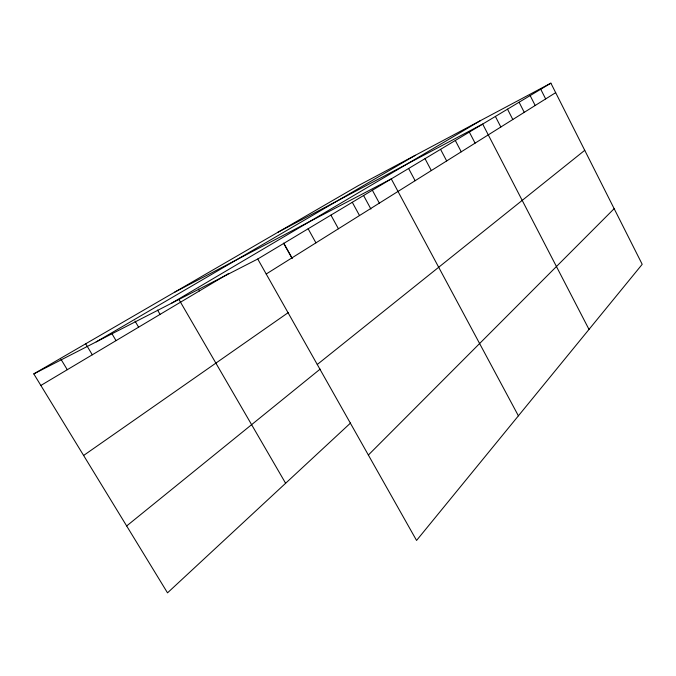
<?xml version="1.0" encoding="UTF-8"?>
<svg xmlns="http://www.w3.org/2000/svg" width="676" height="676" viewBox="0 0 676 676"><rect width="100%" height="100%" fill="white"/><g stroke="black" fill="none" stroke-linecap="round" stroke-linejoin="round"><path stroke-width="1.01" d="M368.361 455.041L614.154 208.673M350.565 422.999L167.513 592.844L33.8 373.896L358.238 185.663L550.881 83.156L642.2 264.316L416.56 540.445L257.742 259.009L33.8 373.896M126.665 525.953L320.154 369.104M317.264 364.491L584.74 150.317M83.613 455.463L288.263 312.591M266.209 274.008L555.672 92.654M257.742 259.009L550.881 83.156M40.864 385.455L228.809 273.408M171.391 303.313L480.501 120.607M96.229 341.87L415.351 155.277M277.633 232.426L482.681 124.071L589.007 329.415M174.687 292.159L391.286 178.895L518.391 415.825M60.975 359.294L67.279 369.704M85.7 343.78L92.299 354.79M111.785 333.462L116.052 340.628M134.997 321.058L138.614 327.184M157.567 310.107L160.077 314.382M178.929 299.46L285.618 483.264M198.423 289.125L199.454 290.908M283.802 243.377L291.922 257.902M283.624 243.14L292.226 258.536M308.146 228.775L315.937 242.853M330.927 215.112L338.423 228.767M352.289 202.293L359.514 215.551M372.375 190.243L379.337 203.13M363.553 195.474L370.913 209.036M408.617 168.501L415.123 180.712M425.018 158.666L431.322 170.563M440.566 149.337L446.667 160.947M455.311 140.49L461.243 151.813M469.338 132.073L475.093 143.135M495.39 116.449L500.832 127.012M507.515 109.174L512.814 119.508M519.092 102.228L524.246 112.334M530.153 95.586L535.189 105.49M540.741 89.24L545.65 98.933"/></g></svg>
